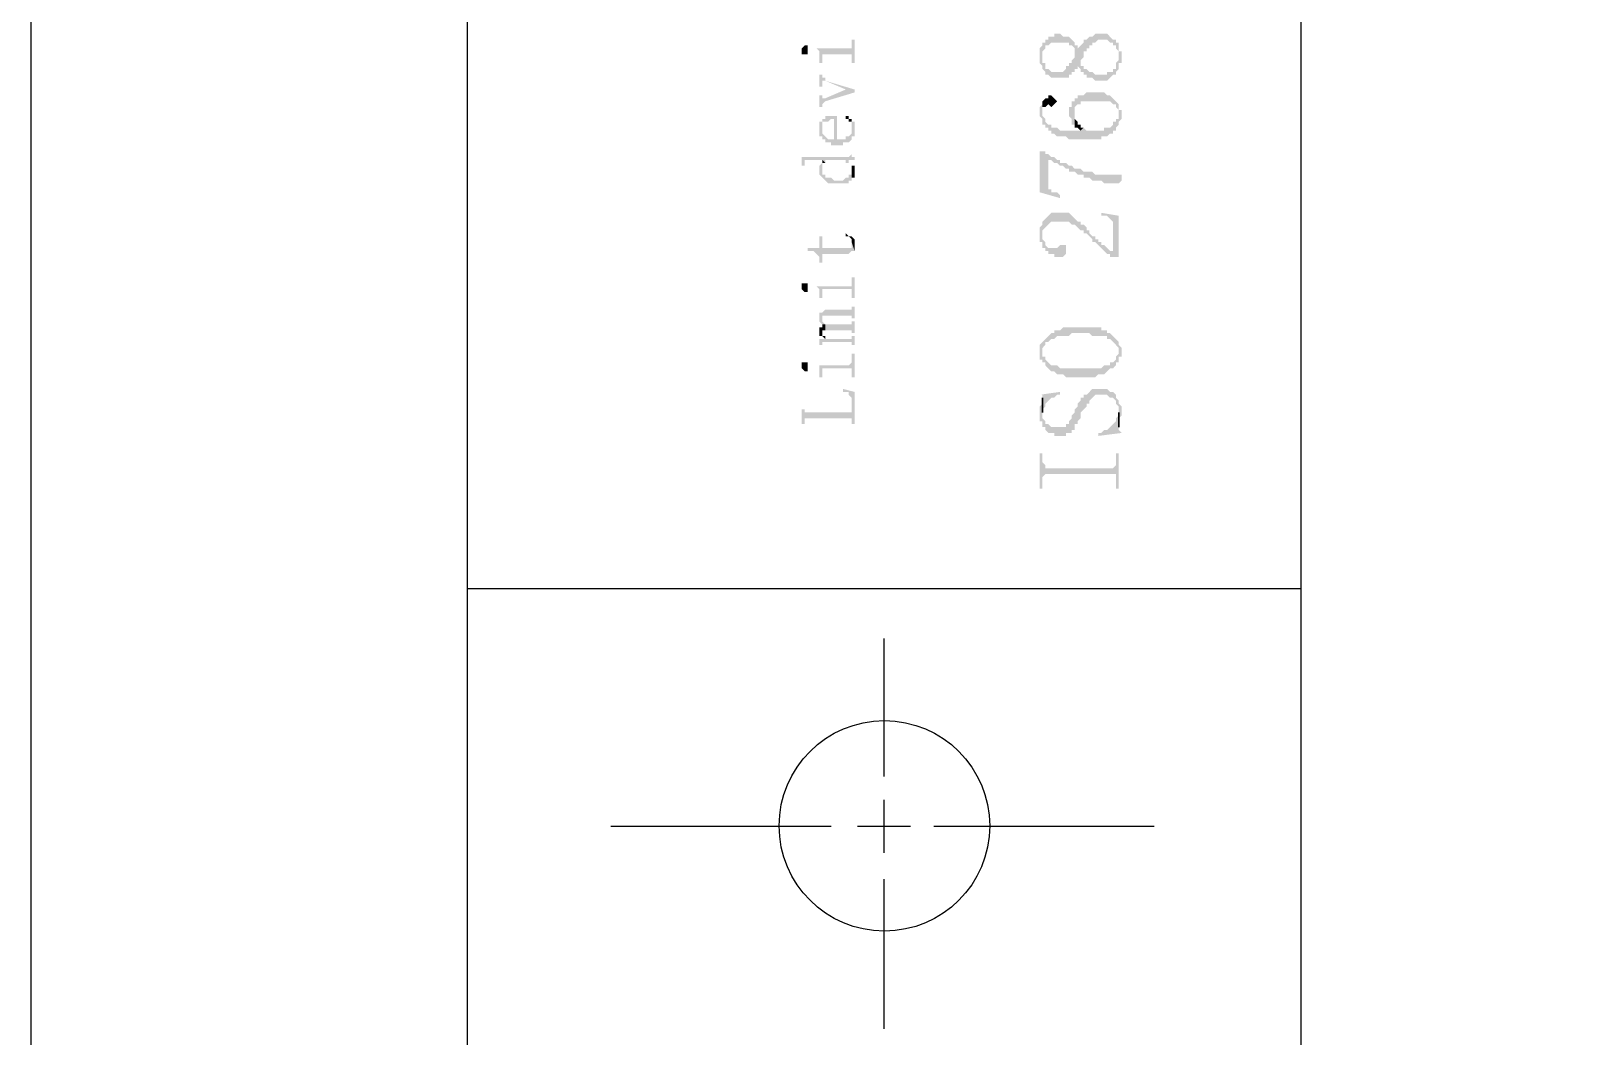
# Model space of a CAD drawing. Header units: inches. Extents: x 3613 to 8393, y -2205 to -794.
# Drawn here: x 7005.62 to 7029.3, y -1000.27 to -984.81 of the extents above; entities that cross this region are included whole.
import ezdxf

# ---------------------------------------------------------------- set-up
doc = ezdxf.new("R2010")
doc.units = ezdxf.units.IN
doc.header["$MEASUREMENT"] = 0

msp = doc.modelspace()

# ---------------------------------------------------------------- hatches: boundary and pattern name
at = {"transparency": 33554559}
for points in [[(7021.131, -985.214), (7021.131, -985.304), (7021.176, -985.349), (7021.176, -985.394), (7021.176, -985.394), (7021.221, -985.439), (7021.221, -985.484), (7021.266, -985.484), (7021.311, -985.529), (7021.582, -985.529), (7021.582, -985.484), (7021.627, -985.484), (7021.627, -985.439), (7021.672, -985.439), (7021.672, -985.394), (7021.717, -985.394), (7021.717, -985.349), (7021.717, -985.349), (7021.762, -985.394), (7021.762, -985.259), (7021.762, -985.259), (7021.808, -985.214), (7021.808, -985.123), (7021.853, -985.123), (7021.853, -985.078), (7021.898, -985.078), (7021.898, -985.033), (7021.943, -985.033), (7021.943, -984.988), (7021.988, -984.988), (7022.033, -984.943), (7022.169, -984.943), (7022.214, -984.988), (7022.259, -984.988), (7022.259, -985.033), (7022.304, -985.033), (7022.304, -985.078), (7022.304, -985.078), (7022.349, -985.123), (7022.349, -985.394), (7022.349, -985.304), (7022.394, -985.304), (7022.394, -985.123), (7022.349, -985.123), (7022.349, -984.988), (7022.304, -984.988), (7022.304, -984.943), (7022.259, -984.943), (7022.214, -984.898), (7022.214, -984.898), (7022.169, -984.852), (7021.988, -984.852), (7021.943, -984.898), (7021.898, -984.898), (7021.853, -984.943), (7021.808, -984.943), (7021.808, -984.988), (7021.762, -985.033), (7021.762, -985.033), (7021.717, -985.078), (7021.717, -985.033), (7021.672, -985.123), (7021.672, -985.168), (7021.672, -985.214), (7021.627, -985.259), (7021.627, -985.304), (7021.582, -985.304), (7021.582, -985.349), (7021.537, -985.349), (7021.537, -985.394), (7021.492, -985.439), (7021.311, -985.439), (7021.266, -985.394), (7021.221, -985.394), (7021.221, -985.304), (7021.176, -985.304), (7021.176, -985.033), (7021.176, -985.033), (7021.131, -985.078), (7021.131, -985.168)], [(7021.176, -985.033), (7021.176, -985.214), (7021.176, -985.123), (7021.221, -985.078), (7021.221, -985.033), (7021.266, -985.033), (7021.311, -984.988), (7021.582, -984.988), (7021.582, -985.033), (7021.627, -985.033), (7021.672, -985.078), (7021.672, -985.123), (7021.672, -985.123), (7021.717, -985.033), (7021.672, -985.033), (7021.672, -984.988), (7021.627, -984.943), (7021.627, -984.943), (7021.582, -984.898), (7021.492, -984.898), (7021.447, -984.852), (7021.356, -984.852), (7021.356, -984.898), (7021.266, -984.898), (7021.266, -984.943), (7021.221, -984.943), (7021.221, -984.988), (7021.176, -984.988)], [(7017.475, -985.123), (7017.475, -985.168), (7017.565, -985.168), (7017.565, -985.123), (7017.565, -985.078), (7017.565, -985.033), (7017.52, -985.033), (7017.475, -985.078), (7017.475, -985.078)], [(7017.701, -985.078), (7017.701, -985.078), (7017.746, -985.123), (7017.746, -985.168), (7017.746, -985.214), (7017.746, -985.304), (7017.791, -985.304), (7017.791, -985.168), (7018.242, -985.168), (7018.242, -985.304), (7018.287, -985.304), (7018.287, -984.943), (7018.242, -984.943), (7018.242, -985.033), (7018.242, -985.078), (7018.197, -985.078)], [(7021.762, -985.394), (7021.762, -985.439), (7021.808, -985.439), (7021.808, -985.484), (7021.853, -985.484), (7021.853, -985.529), (7021.943, -985.529), (7021.988, -985.575), (7022.169, -985.575), (7022.214, -985.529), (7022.214, -985.529), (7022.259, -985.484), (7022.304, -985.484), (7022.304, -985.439), (7022.304, -985.439), (7022.349, -985.394), (7022.349, -985.214), (7022.349, -985.259), (7022.349, -985.259), (7022.304, -985.304), (7022.304, -985.394), (7022.259, -985.394), (7022.259, -985.439), (7022.169, -985.439), (7022.169, -985.484), (7021.988, -985.484), (7021.943, -985.439), (7021.898, -985.439), (7021.853, -985.394), (7021.808, -985.394), (7021.808, -985.349), (7021.762, -985.349), (7021.762, -985.304)], [(7017.746, -985.484), (7017.746, -985.665), (7017.791, -985.665), (7017.791, -985.62), (7017.791, -985.575), (7017.836, -985.575), (7018.152, -985.71), (7018.152, -985.71), (7018.287, -985.755), (7018.287, -985.71), (7017.836, -985.575), (7017.836, -985.529), (7017.791, -985.529), (7017.791, -985.484), (7017.791, -985.484)], [(7017.746, -985.8), (7017.746, -985.981), (7017.791, -985.981), (7017.791, -985.936), (7017.791, -985.936), (7017.836, -985.891), (7018.287, -985.755), (7018.152, -985.71), (7017.836, -985.845), (7017.791, -985.845), (7017.791, -985.8), (7017.791, -985.8)], [(7021.176, -985.891), (7021.176, -986.071), (7021.176, -985.981), (7021.221, -985.981), (7021.266, -985.936), (7021.266, -985.936), (7021.311, -985.981), (7021.311, -985.981), (7021.356, -985.936), (7021.356, -985.936), (7021.401, -985.891), (7021.356, -985.845), (7021.356, -985.845), (7021.311, -985.8), (7021.266, -985.8), (7021.266, -985.845), (7021.221, -985.845)], [(7021.582, -986.071), (7021.582, -986.116), (7021.582, -986.116), (7021.627, -986.161), (7021.627, -986.252), (7021.672, -986.252), (7021.672, -986.026), (7021.672, -985.981), (7021.717, -985.936), (7021.762, -985.936), (7021.762, -985.891), (7022.214, -985.891), (7022.259, -985.936), (7022.304, -985.936), (7022.304, -985.981), (7022.349, -986.026), (7022.349, -986.071), (7022.349, -986.252), (7022.349, -986.206), (7022.394, -986.161), (7022.394, -986.116), (7022.394, -986.026), (7022.349, -986.026), (7022.349, -985.936), (7022.304, -985.891), (7022.304, -985.891), (7022.259, -985.845), (7022.259, -985.845), (7022.214, -985.8), (7022.169, -985.8), (7022.124, -985.755), (7021.853, -985.755), (7021.808, -985.8), (7021.717, -985.8), (7021.717, -985.845), (7021.672, -985.845), (7021.672, -985.891), (7021.627, -985.891), (7021.627, -985.981), (7021.582, -985.981), (7021.582, -986.026)], [(7021.131, -986.026), (7021.131, -986.116), (7021.131, -986.116), (7021.176, -986.161), (7021.176, -986.252), (7021.221, -986.252), (7021.221, -986.297), (7021.266, -986.297), (7021.266, -986.342), (7021.311, -986.342), (7021.311, -986.387), (7021.356, -986.387), (7021.401, -986.432), (7021.537, -986.432), (7021.582, -986.477), (7022.078, -986.477), (7022.078, -986.432), (7022.169, -986.432), (7022.214, -986.387), (7022.259, -986.387), (7022.259, -986.342), (7022.304, -986.342), (7022.304, -986.297), (7022.349, -986.252), (7022.349, -986.071), (7022.349, -986.161), (7022.304, -986.161), (7022.304, -986.206), (7022.259, -986.206), (7022.259, -986.252), (7022.214, -986.297), (7022.124, -986.297), (7022.124, -986.342), (7021.853, -986.342), (7021.808, -986.297), (7021.762, -986.342), (7021.447, -986.342), (7021.401, -986.297), (7021.311, -986.297), (7021.311, -986.252), (7021.266, -986.252), (7021.221, -986.206), (7021.221, -986.161), (7021.176, -986.116), (7021.176, -986.071), (7021.176, -985.891), (7021.176, -985.936), (7021.131, -985.981), (7021.131, -985.981)], [(7017.746, -986.206), (7017.791, -986.297), (7017.791, -986.252), (7017.791, -986.206), (7017.881, -986.206), (7017.926, -986.161), (7017.971, -986.161), (7017.971, -986.568), (7018.107, -986.568), (7018.107, -986.522), (7018.197, -986.522), (7018.242, -986.477), (7018.242, -986.432), (7018.287, -986.432), (7018.287, -986.387), (7018.287, -986.342), (7018.287, -986.297), (7018.287, -986.252), (7018.287, -986.206), (7018.242, -986.206), (7018.242, -986.297), (7018.242, -986.342), (7018.242, -986.387), (7018.242, -986.387), (7018.197, -986.432), (7018.152, -986.432), (7018.152, -986.477), (7018.017, -986.477), (7018.017, -986.116), (7017.836, -986.116), (7017.836, -986.161), (7017.791, -986.161), (7017.791, -986.206), (7017.791, -986.206)], [(7017.746, -986.342), (7017.746, -986.387), (7017.746, -986.432), (7017.791, -986.432), (7017.791, -986.477), (7017.836, -986.477), (7017.836, -986.522), (7017.926, -986.522), (7017.926, -986.568), (7017.971, -986.568), (7017.971, -986.477), (7017.881, -986.477), (7017.836, -986.432), (7017.836, -986.432), (7017.791, -986.387), (7017.791, -986.297), (7017.746, -986.206), (7017.746, -986.252), (7017.746, -986.297)], [(7018.152, -986.116), (7018.152, -986.161), (7018.197, -986.161), (7018.197, -986.206), (7018.242, -986.206), (7018.242, -986.252), (7018.242, -986.297), (7018.242, -986.161), (7018.197, -986.161), (7018.197, -986.116)], [(7021.672, -986.252), (7021.672, -986.297), (7021.717, -986.297), (7021.762, -986.342), (7021.762, -986.342), (7021.808, -986.297), (7021.762, -986.297), (7021.762, -986.252), (7021.717, -986.252), (7021.717, -986.206), (7021.717, -986.206), (7021.672, -986.161), (7021.672, -986.071)], [(7017.43, -986.748), (7017.475, -986.748), (7017.475, -986.793), (7017.475, -986.883), (7017.52, -986.883), (7017.52, -986.838), (7017.52, -986.793), (7017.791, -986.793), (7017.836, -986.838), (7017.836, -986.793), (7018.152, -986.793), (7018.152, -986.838), (7018.197, -986.838), (7018.197, -986.793), (7018.287, -986.793), (7018.287, -986.748), (7018.242, -986.748), (7018.242, -986.703), (7018.242, -986.658), (7018.242, -986.703), (7018.242, -986.703), (7018.197, -986.748), (7018.197, -986.748)], [(7021.131, -986.658), (7021.131, -987.29), (7021.447, -987.38), (7021.447, -987.335), (7021.447, -987.335), (7021.401, -987.29), (7021.311, -987.29), (7021.311, -987.244), (7021.266, -987.244), (7021.266, -986.793), (7021.221, -986.703), (7021.221, -986.658)], [(7021.221, -986.703), (7021.266, -986.793), (7021.311, -986.793), (7021.356, -986.838), (7021.401, -986.838), (7021.447, -986.883), (7021.492, -986.883), (7021.537, -986.929), (7021.582, -986.929), (7021.582, -986.974), (7021.672, -986.974), (7021.717, -987.019), (7021.808, -987.019), (7021.808, -987.064), (7021.898, -987.064), (7021.943, -987.109), (7022.078, -987.109), (7022.124, -987.154), (7022.349, -987.154), (7022.394, -987.109), (7022.394, -987.019), (7021.988, -987.019), (7021.943, -986.974), (7021.808, -986.974), (7021.762, -986.929), (7021.672, -986.929), (7021.627, -986.883), (7021.582, -986.883), (7021.537, -986.838), (7021.447, -986.838), (7021.447, -986.793), (7021.401, -986.793), (7021.356, -986.748), (7021.311, -986.748), (7021.266, -986.703)], [(7017.746, -986.929), (7017.746, -986.974), (7017.746, -987.019), (7017.746, -987.019), (7017.791, -987.064), (7017.791, -987.064), (7017.836, -987.109), (7017.836, -987.109), (7017.881, -987.154), (7018.197, -987.154), (7018.197, -987.109), (7018.242, -987.109), (7018.242, -986.929), (7018.242, -986.974), (7018.242, -987.019), (7018.197, -987.019), (7018.197, -987.064), (7018.152, -987.064), (7018.107, -987.109), (7017.971, -987.109), (7017.926, -987.064), (7017.836, -987.064), (7017.836, -987.019), (7017.791, -987.019), (7017.791, -986.974), (7017.791, -986.838), (7017.746, -986.883)], [(7017.791, -986.838), (7017.791, -986.929), (7017.791, -986.883), (7017.791, -986.838), (7017.836, -986.838), (7017.791, -986.793)], [(7018.197, -986.838), (7018.242, -986.838), (7018.242, -986.883), (7018.242, -986.929), (7018.242, -987.064), (7018.287, -987.064), (7018.287, -987.019), (7018.287, -986.974), (7018.287, -986.929), (7018.287, -986.883), (7018.242, -986.883), (7018.242, -986.838), (7018.197, -986.838), (7018.197, -986.793)], [(7021.131, -987.921), (7021.131, -988.057), (7021.176, -988.057), (7021.176, -988.102), (7021.176, -987.921), (7021.176, -987.876), (7021.221, -987.831), (7021.221, -987.831), (7021.266, -987.786), (7021.266, -987.786), (7021.311, -987.741), (7021.582, -987.741), (7021.627, -987.786), (7021.672, -987.786), (7021.717, -987.831), (7021.717, -987.831), (7021.762, -987.876), (7021.808, -987.876), (7021.808, -987.921), (7021.853, -987.921), (7021.898, -987.967), (7021.898, -987.967), (7021.943, -988.012), (7021.943, -988.057), (7021.988, -988.057), (7022.033, -988.102), (7022.033, -988.102), (7022.078, -988.147), (7022.078, -988.147), (7022.124, -988.192), (7022.124, -988.192), (7022.169, -988.237), (7022.214, -988.237), (7022.214, -988.283), (7022.259, -988.283), (7022.259, -988.192), (7022.214, -988.192), (7022.169, -988.147), (7022.124, -988.102), (7022.078, -988.102), (7022.078, -988.057), (7022.033, -988.057), (7022.033, -988.012), (7021.988, -988.012), (7021.988, -987.967), (7021.943, -987.967), (7021.898, -987.921), (7021.898, -987.876), (7021.853, -987.876), (7021.853, -987.831), (7021.808, -987.786), (7021.762, -987.786), (7021.762, -987.741), (7021.717, -987.741), (7021.672, -987.696), (7021.672, -987.696), (7021.627, -987.651), (7021.627, -987.651), (7021.582, -987.606), (7021.311, -987.606), (7021.266, -987.651), (7021.266, -987.651), (7021.221, -987.696), (7021.221, -987.696), (7021.176, -987.741), (7021.176, -987.786), (7021.131, -987.831), (7021.131, -987.876), (7021.131, -987.876)], [(7022.078, -987.606), (7022.078, -987.651), (7022.169, -987.651), (7022.214, -987.696), (7022.214, -987.696), (7022.259, -987.741), (7022.259, -988.283), (7022.349, -988.283), (7022.349, -987.651)], [(7018.152, -987.967), (7018.197, -987.967), (7018.242, -988.012), (7018.242, -988.057), (7018.242, -988.057), (7018.287, -988.192), (7018.287, -988.147), (7018.287, -988.102), (7018.287, -988.057), (7018.287, -988.012), (7018.287, -988.012), (7018.242, -987.967), (7018.197, -987.967), (7018.152, -987.921), (7018.152, -987.921)], [(7017.565, -988.147), (7017.565, -988.192), (7017.655, -988.192), (7017.701, -988.237), (7017.701, -988.237), (7017.746, -988.283), (7017.746, -988.328), (7017.746, -988.373), (7017.791, -988.373), (7017.791, -988.237), (7018.197, -988.237), (7018.242, -988.192), (7018.287, -988.192), (7018.242, -988.057), (7018.242, -988.102), (7018.242, -988.147), (7017.791, -988.147), (7017.791, -987.967), (7017.746, -987.967), (7017.746, -988.147)], [(7021.176, -988.102), (7021.176, -988.147), (7021.221, -988.147), (7021.221, -988.192), (7021.266, -988.192), (7021.266, -988.237), (7021.356, -988.237), (7021.356, -988.283), (7021.492, -988.283), (7021.537, -988.237), (7021.537, -988.147), (7021.537, -988.102), (7021.447, -988.102), (7021.401, -988.147), (7021.266, -988.147), (7021.221, -988.102), (7021.221, -988.057), (7021.176, -988.012), (7021.176, -987.967)], [(7017.701, -988.734), (7017.701, -988.734), (7017.746, -988.779), (7017.746, -988.824), (7017.746, -988.869), (7017.746, -988.914), (7017.791, -988.914), (7017.791, -988.824), (7017.791, -988.779), (7018.242, -988.779), (7018.242, -988.824), (7018.242, -988.914), (7018.287, -988.914), (7018.287, -988.598), (7018.242, -988.598), (7018.242, -988.689), (7018.242, -988.734), (7018.197, -988.734)], [(7017.475, -988.734), (7017.475, -988.779), (7017.475, -988.779), (7017.52, -988.824), (7017.565, -988.824), (7017.565, -988.779), (7017.565, -988.734), (7017.565, -988.689), (7017.475, -988.689)], [(7017.791, -989.14), (7017.791, -989.23), (7017.791, -989.185), (7018.242, -989.185), (7018.242, -989.23), (7018.287, -989.23), (7018.287, -989.05), (7018.242, -989.05), (7018.242, -989.095), (7017.836, -989.095)], [(7017.746, -989.23), (7017.746, -989.275), (7017.746, -989.275), (7017.791, -989.321), (7017.836, -989.321), (7017.836, -989.411), (7018.242, -989.411), (7018.242, -989.456), (7018.287, -989.456), (7018.287, -989.275), (7018.242, -989.275), (7018.242, -989.321), (7017.836, -989.321), (7017.791, -989.275), (7017.791, -989.23), (7017.791, -989.14), (7017.746, -989.14), (7017.746, -989.185)], [(7017.746, -989.411), (7017.746, -989.456), (7017.746, -989.501), (7017.791, -989.501), (7017.791, -989.411), (7017.836, -989.411), (7017.836, -989.321), (7017.791, -989.321), (7017.791, -989.366), (7017.746, -989.366)], [(7021.176, -989.591), (7021.176, -989.727), (7021.176, -989.682), (7021.176, -989.682), (7021.221, -989.636), (7021.221, -989.591), (7021.266, -989.591), (7021.311, -989.546), (7021.356, -989.546), (7021.401, -989.501), (7021.582, -989.501), (7021.627, -989.456), (7021.898, -989.456), (7021.943, -989.501), (7022.169, -989.501), (7022.169, -989.546), (7022.214, -989.546), (7022.259, -989.591), (7022.259, -989.591), (7022.304, -989.636), (7022.304, -989.636), (7022.349, -989.682), (7022.349, -989.727), (7022.349, -989.591), (7022.304, -989.546), (7022.304, -989.546), (7022.259, -989.501), (7022.259, -989.501), (7022.214, -989.456), (7022.169, -989.456), (7022.169, -989.411), (7022.078, -989.411), (7022.078, -989.366), (7021.492, -989.366), (7021.447, -989.411), (7021.356, -989.411), (7021.356, -989.456), (7021.311, -989.456), (7021.266, -989.501), (7021.266, -989.501), (7021.221, -989.546), (7021.221, -989.546)], [(7017.746, -989.546), (7017.746, -989.591), (7017.746, -989.636), (7017.791, -989.636), (7017.791, -989.591), (7018.242, -989.591), (7018.242, -989.636), (7018.287, -989.636), (7018.287, -989.501), (7018.242, -989.501), (7018.242, -989.546), (7017.836, -989.546), (7017.836, -989.501), (7017.836, -989.546)], [(7017.791, -989.501), (7017.791, -989.501), (7017.836, -989.546), (7017.836, -989.501), (7017.791, -989.501), (7017.791, -989.456), (7017.791, -989.456)], [(7021.131, -989.727), (7021.131, -989.862), (7021.176, -989.862), (7021.176, -989.907), (7021.221, -989.907), (7021.221, -989.952), (7021.266, -989.998), (7021.266, -989.998), (7021.311, -990.043), (7021.356, -990.043), (7021.401, -990.088), (7021.492, -990.088), (7021.537, -990.133), (7021.988, -990.133), (7022.033, -990.088), (7022.124, -990.088), (7022.169, -990.043), (7022.169, -990.043), (7022.214, -989.998), (7022.259, -989.998), (7022.304, -989.952), (7022.304, -989.907), (7022.349, -989.907), (7022.349, -989.817), (7022.394, -989.817), (7022.394, -989.727), (7022.394, -989.682), (7022.349, -989.636), (7022.349, -989.591), (7022.349, -989.727), (7022.349, -989.772), (7022.304, -989.817), (7022.304, -989.862), (7022.259, -989.907), (7022.214, -989.907), (7022.214, -989.952), (7022.124, -989.952), (7022.078, -989.998), (7021.447, -989.998), (7021.401, -989.952), (7021.311, -989.952), (7021.266, -989.907), (7021.266, -989.907), (7021.221, -989.862), (7021.221, -989.817), (7021.176, -989.817), (7021.176, -989.591), (7021.176, -989.591), (7021.131, -989.636)], [(7017.701, -989.952), (7017.746, -989.952), (7017.746, -989.998), (7017.746, -990.043), (7017.746, -990.088), (7017.746, -990.133), (7017.791, -990.133), (7017.791, -990.043), (7017.791, -989.998), (7018.242, -989.998), (7018.242, -990.133), (7018.287, -990.133), (7018.287, -989.772), (7018.242, -989.772), (7018.242, -989.907), (7018.242, -989.907), (7018.197, -989.952)], [(7017.475, -989.952), (7017.475, -989.998), (7017.475, -989.998), (7017.52, -990.043), (7017.565, -990.043), (7017.565, -989.998), (7017.565, -989.952), (7017.565, -989.907), (7017.475, -989.907)], [(7018.107, -990.313), (7018.107, -990.359), (7018.197, -990.359), (7018.197, -990.404), (7018.197, -990.404), (7018.242, -990.449), (7018.242, -990.855), (7018.287, -990.855), (7018.287, -990.359)], [(7021.131, -990.675), (7021.131, -990.81), (7021.176, -990.81), (7021.176, -990.9), (7021.221, -990.9), (7021.221, -990.945), (7021.221, -990.945), (7021.266, -990.99), (7021.356, -990.99), (7021.356, -991.036), (7021.537, -991.036), (7021.537, -990.99), (7021.627, -990.99), (7021.627, -990.945), (7021.672, -990.945), (7021.672, -990.855), (7021.717, -990.855), (7021.717, -990.81), (7021.762, -990.765), (7021.762, -990.675), (7021.808, -990.629), (7021.808, -990.629), (7021.853, -990.584), (7021.853, -990.539), (7021.898, -990.539), (7021.898, -990.494), (7021.898, -990.494), (7021.943, -990.449), (7021.943, -990.449), (7021.988, -990.404), (7022.169, -990.404), (7022.214, -990.449), (7022.259, -990.449), (7022.304, -990.494), (7022.304, -990.539), (7022.349, -990.584), (7022.349, -990.81), (7022.349, -990.765), (7022.394, -990.72), (7022.394, -990.675), (7022.394, -990.584), (7022.349, -990.539), (7022.349, -990.494), (7022.349, -990.494), (7022.304, -990.449), (7022.304, -990.404), (7022.304, -990.404), (7022.259, -990.359), (7022.214, -990.359), (7022.169, -990.313), (7021.943, -990.313), (7021.898, -990.359), (7021.898, -990.359), (7021.853, -990.404), (7021.808, -990.404), (7021.808, -990.449), (7021.762, -990.449), (7021.762, -990.494), (7021.717, -990.539), (7021.717, -990.584), (7021.672, -990.629), (7021.672, -990.675), (7021.627, -990.72), (7021.627, -990.765), (7021.582, -990.81), (7021.582, -990.855), (7021.537, -990.855), (7021.537, -990.9), (7021.311, -990.9), (7021.266, -990.855), (7021.221, -990.855), (7021.221, -990.81), (7021.221, -990.81), (7021.176, -990.765), (7021.176, -990.494), (7021.176, -990.539), (7021.131, -990.584), (7021.131, -990.629), (7021.131, -990.629)], [(7021.131, -990.404), (7021.176, -990.404), (7021.176, -990.629), (7021.221, -990.584), (7021.221, -990.539), (7021.221, -990.539), (7021.266, -990.494), (7021.266, -990.494), (7021.311, -990.449), (7021.356, -990.449), (7021.401, -990.404), (7021.447, -990.404), (7021.447, -990.359)], [(7017.475, -990.629), (7017.475, -990.855), (7017.52, -990.855), (7017.52, -990.81), (7017.52, -990.765), (7018.242, -990.765), (7018.242, -990.81), (7018.242, -990.629), (7018.242, -990.675), (7017.52, -990.675), (7017.52, -990.629), (7017.52, -990.629)], [(7022.033, -990.99), (7022.033, -991.036), (7022.394, -990.99), (7022.349, -990.945), (7022.349, -990.9), (7022.349, -990.72), (7022.304, -990.765), (7022.304, -990.81), (7022.304, -990.81), (7022.259, -990.855), (7022.259, -990.855), (7022.214, -990.9), (7022.214, -990.9), (7022.169, -990.945), (7022.124, -990.945), (7022.078, -990.99)], [(7021.131, -991.306), (7021.131, -991.848), (7021.176, -991.848), (7021.176, -991.667), (7021.221, -991.622), (7022.304, -991.622), (7022.304, -991.848), (7022.349, -991.848), (7022.349, -991.306), (7022.304, -991.306), (7022.304, -991.442), (7022.304, -991.487), (7022.304, -991.487), (7022.259, -991.532), (7021.221, -991.532), (7021.221, -991.487), (7021.221, -991.487), (7021.176, -991.442), (7021.176, -991.306)]]:
    msp.add_hatch(color=256, dxfattribs=at).paths.add_polyline_path(points)

# ---------------------------------------------------------------- linework, layer by layer
msp.add_line((7012.33, -894.646), (7012.33, -1181.386))
for points in [[(7425.623, -1185.646), (7425.623, -888.646), (7005.623, -888.646), (7005.623, -1185.646)], [(7021.176, -990.494), (7021.176, -990.675), (7021.176, -990.629), (7021.176, -990.449), (7021.176, -990.449)], [(7022.349, -990.72), (7022.349, -990.9), (7022.349, -990.675), (7022.349, -990.675)]]:
    msp.add_lwpolyline(points, close=True)
for points in [[(7025.147, -894.646), (7025.147, -1181.386)], [(7012.33, -993.382), (7025.147, -993.382)], [(7018.739, -994.15), (7018.739, -996.271)], [(7018.739, -996.632), (7018.739, -997.444)], [(7014.541, -997.038), (7017.926, -997.038)], [(7018.332, -997.038), (7019.145, -997.038)], [(7019.506, -997.038), (7022.891, -997.038)], [(7018.739, -997.851), (7018.739, -1000.152)]]:
    msp.add_lwpolyline(points)
msp.add_circle((7018.746, -997.031), 1.618)

doc.saveas('drawing.dxf')
